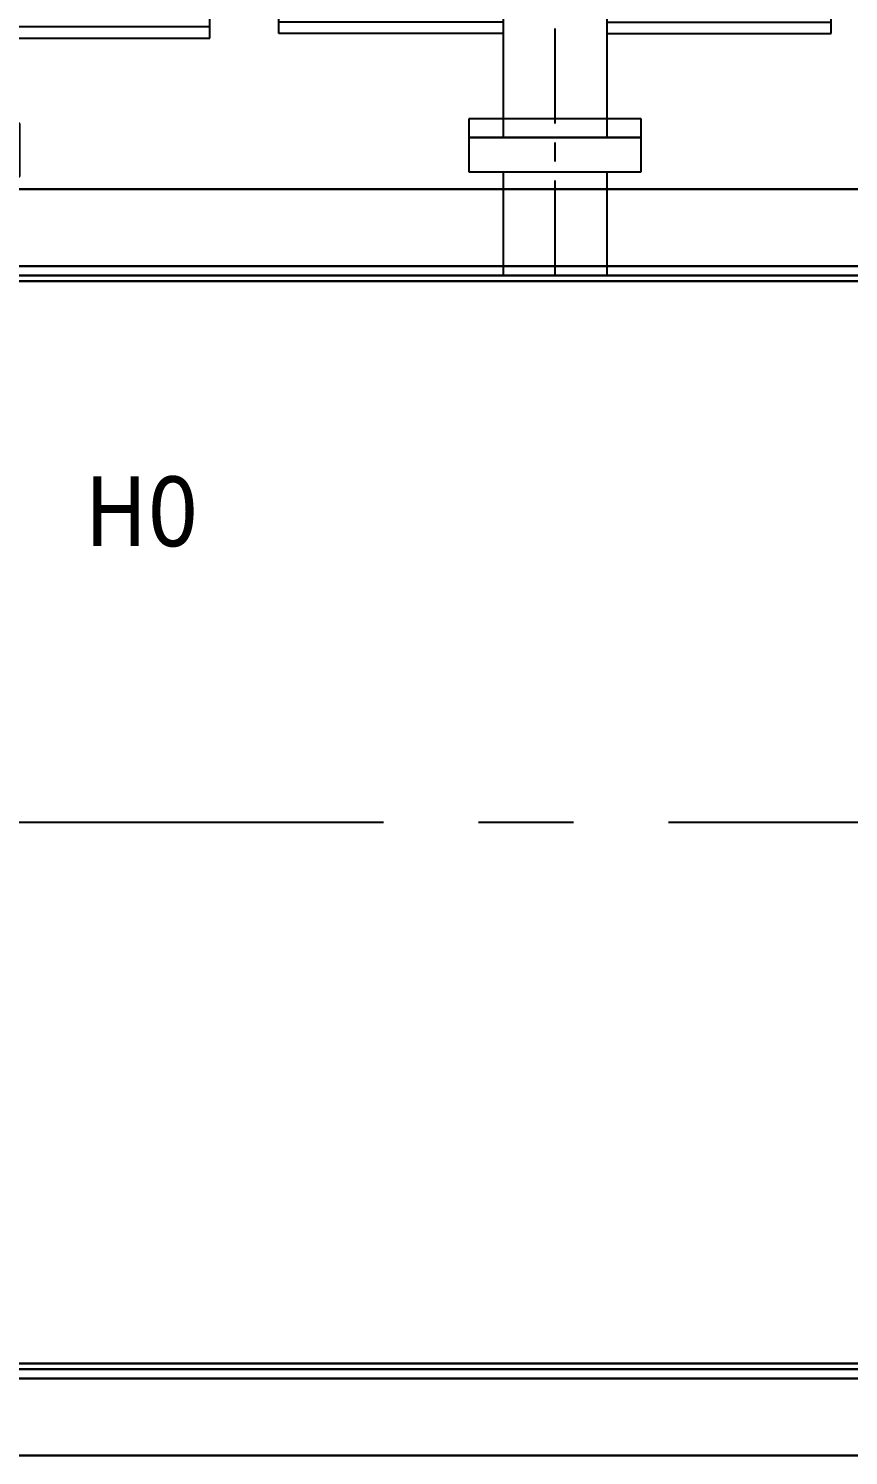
# Model space of a CAD drawing. Header units: millimetres. Extents: x 36873 to 51119, y -3533 to 6541.
# Drawn here: x 40641 to 41353, y -810 to 430 of the extents above; entities that cross this region are included whole.
import ezdxf

# ---------------------------------------------------------------- set-up
doc = ezdxf.new("R2010")
doc.units = ezdxf.units.MM
doc.header["$LTSCALE"] = 13
for name, pattern in [('CENTER', [50.8, 31.75, -6.35, 6.35, -6.35]), ('CENTER2', [1.125, 0.75, -0.125, 0.125, -0.125]), ('CENTERX2', [101.6, 63.5, -12.7, 12.7, -12.7]), ('PTHANTOM2', [1.25, 0.625, -0.125, 0.125, -0.125, 0.125, -0.125])]:
    doc.linetypes.add(name, pattern=pattern)
doc.layers.add('1', color=4, linetype='Continuous')
doc.layers.add('标注、文本', color=3, linetype='Continuous', lineweight=25)
doc.styles.add('Tahoma_txtstyle_30.40_0_0', font='tahoma.ttf')

# ---------------------------------------------------------------- blocks, each defined once
blk = doc.blocks.new('A$C1265a8b6')
at = {"layer": '1', "ltscale": 8}
for p, q in [((-45, 1012.2), (-45, 120)), ((-45, 1012.2), (45, 1012.2)), ((-45, 1008.2), (45, 1008.2)), ((45, 1012.2), (45, 120)), ((-240, 985.2), (-240, 580.2)), ((-240, 210.2), (-240, 985.2)), ((-45, 985.2), (-240, 985.2)), ((45, 985.2), (240, 985.2)), ((240, 210.2), (240, 985.2)), ((-45, 975.2), (-240, 975.2)), ((45, 975.2), (240, 975.2)), ((-45, 940.2), (-240, 940.2)), ((-45, 930.2), (-240, 930.2)), ((45, 940.2), (240, 940.2)), ((45, 930.2), (240, 930.2)), ((-45, 895.2), (-240, 895.2)), ((45, 895.2), (240, 895.2)), ((-45, 885.2), (-240, 885.2)), ((45, 885.2), (240, 885.2)), ((-45, 850.2), (-240, 850.2)), ((45, 850.2), (240, 850.2)), ((-45, 840.2), (-240, 840.2)), ((45, 840.2), (240, 840.2)), ((-45, 805.2), (-240, 805.2)), ((-45, 795.2), (-240, 795.2)), ((45, 805.2), (240, 805.2)), ((45, 795.2), (240, 795.2)), ((-45, 760.2), (-240, 760.2)), ((45, 760.2), (240, 760.2)), ((-45, 750.2), (-240, 750.2)), ((45, 750.2), (240, 750.2)), ((-45, 715.2), (-240, 715.2)), ((45, 715.2), (240, 715.2)), ((-45, 705.2), (-240, 705.2)), ((45, 705.2), (240, 705.2)), ((-45, 670.2), (-240, 670.2)), ((45, 670.2), (240, 670.2)), ((-45, 660.2), (-240, 660.2)), ((45, 660.2), (240, 660.2)), ((-45, 625.2), (-240, 625.2)), ((45, 625.2), (240, 625.2)), ((-45, 615.2), (-240, 615.2)), ((45, 615.2), (240, 615.2)), ((-45, 580.2), (-240, 580.2)), ((45, 580.2), (240, 580.2)), ((-45, 570.2), (-240, 570.2)), ((45, 570.2), (240, 570.2)), ((-45, 535.2), (-240, 535.2)), ((45, 535.2), (240, 535.2)), ((-45, 525.2), (-240, 525.2)), ((45, 525.2), (240, 525.2)), ((-45, 490.2), (-240, 490.2)), ((45, 490.2), (240, 490.2)), ((-45, 480.2), (-240, 480.2)), ((45, 480.2), (240, 480.2)), ((-45, 445.2), (-240, 445.2)), ((-45, 435.2), (-240, 435.2)), ((45, 445.2), (240, 445.2)), ((45, 435.2), (240, 435.2)), ((-45, 400.2), (-240, 400.2)), ((45, 400.2), (240, 400.2)), ((-45, 390.2), (-240, 390.2)), ((45, 390.2), (240, 390.2)), ((-45, 355.2), (-240, 355.2)), ((45, 355.2), (240, 355.2)), ((-45, 345.2), (-240, 345.2)), ((45, 345.2), (240, 345.2)), ((-45, 310.2), (-240, 310.2)), ((45, 310.2), (240, 310.2)), ((-45, 300.2), (-240, 300.2)), ((45, 300.2), (240, 300.2)), ((-45, 265.2), (-240, 265.2)), ((45, 265.2), (240, 265.2)), ((-45, 255.2), (-240, 255.2)), ((45, 255.2), (240, 255.2)), ((-45, 220.2), (-240, 220.2)), ((45, 220.2), (240, 220.2)), ((-45, 210.2), (-240, 210.2)), ((45, 210.2), (240, 210.2))]:
    blk.add_line(p, q, dxfattribs=at)
at = {"layer": '1', "color": 1, "linetype": 'CENTERX2', "lineweight": -3, "ltscale": 0.1}
blk.add_line((0, 0), (0, 1012.2), dxfattribs=at)
at = {"layer": '1', "ltscale": 5}
blk.add_line((45, 120), (-45, 120), dxfattribs=at)
at = {"layer": '标注、文本', "color": 0, "linetype": 'CENTER2', "ltscale": 38.869873}
for p, q in [((-45, 90), (-45, 0)), ((45, 90), (45, 0)), ((-45, 0), (45, 0))]:
    blk.add_line(p, q, dxfattribs=at)
for points in [[(-75, 120), (75, 120), (75, 136), (-75, 136)], [(-75, 90), (75, 90), (75, 120), (-75, 120)]]:
    blk.add_lwpolyline(points, close=True, dxfattribs=at)

msp = doc.modelspace()

# ---------------------------------------------------------------- linework, layer by layer
at = {"layer": '标注、文本', "color": 1, "linetype": 'CENTER'}
msp.add_line((39876.031, -259.586), (42658.355, -259.586), dxfattribs=at)
at = {"layer": '标注、文本', "color": 4, "lineweight": 30, "ltscale": 38.869873}
for points in [[(40138.234, -809.586), (42598.234, -809.586), (42598.234, 290.414), (40138.234, 290.414)], [(40205.234, -742.586), (42531.234, -742.586), (42531.234, 223.414), (40205.234, 223.414)], [(40213.234, -734.586), (42523.234, -734.586), (42523.234, 215.414), (40213.234, 215.414)], [(40218.234, -729.586), (42518.234, -729.586), (42518.234, 210.414), (40218.234, 210.414)]]:
    msp.add_lwpolyline(points, close=True, dxfattribs=at)

# ---------------------------------------------------------------- block references
at = {"layer": '标注、文本', "color": 0, "linetype": 'CENTER2', "ltscale": 38.869873}
for p in [(41098.234, 215.414), (40558.234, 211.414)]:
    msp.add_blockref('A$C1265a8b6', p, dxfattribs=at)

# ---------------------------------------------------------------- texts
at = {"layer": '标注、文本', "color": 6, "linetype": 'PTHANTOM2', "lineweight": 0, "ltscale": 10, "style": 'Tahoma_txtstyle_30.40_0_0'}
msp.add_text('H0', height=60.4188, dxfattribs=at).set_placement((40689.955, -19.582))

doc.saveas('drawing.dxf')
